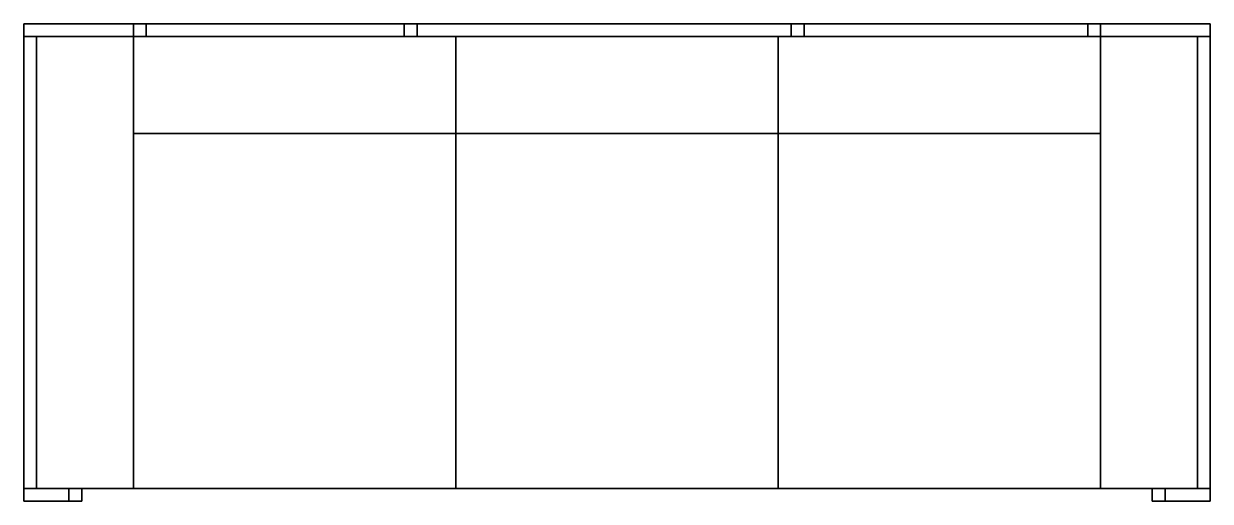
# Model space of a CAD drawing. Extents: x -9 to 175, y -2 to 72.
import ezdxf

# ---------------------------------------------------------------- set-up
doc = ezdxf.new("R2010")
doc.units = 0
doc.header["$LTSCALE"] = 50
doc.header["$MEASUREMENT"] = 0
doc.layers.get('0').update_dxf_attribs({"linetype": 'CONTINUOUS'})

msp = doc.modelspace()

# ---------------------------------------------------------------- linework, layer by layer
at = {"color": 0, "linetype": 'ByBlock'}
for p, q in [((173, 0, 57), (173, 5, 57)), ((175, 0, 57), (173, 0, 57))]:
    msp.add_line(p, q, dxfattribs=at)

# ---------------------------------------------------------------- meshes
mesh = msp.add_polymesh((6, 3), dxfattribs=at)
for k, corner in enumerate([(175, 70, 59), (175, 70, 57), (175, 70, 57), (-9, 70, 59), (-9, 70, 57), (-9, 70, 57), (-9, 72, 59), (-9, 72, 57), (-9, 70, 57), (175, 72, 59), (175, 72, 57), (175, 70, 57), (175, 72, 59), (175, 72, 59), (175, 70, 59), (-9, 72, 59), (-9, 72, 59), (-9, 70, 59)]):
    mesh.set_mesh_vertex(divmod(k, 3), corner)
mesh = msp.add_polymesh((6, 3), dxfattribs=at)
for k, corner in enumerate([(10, 70, 57), (10, 70), (10, 70), (8, 70, 57), (8, 70), (8, 70), (8, 72, 57), (8, 72), (8, 70), (10, 72, 57), (10, 72), (10, 70), (10, 72, 57), (10, 72, 57), (10, 70, 57), (8, 72, 57), (8, 72, 57), (8, 70, 57)]):
    mesh.set_mesh_vertex(divmod(k, 3), corner)
mesh = msp.add_polymesh((6, 3), dxfattribs=at)
for k, corner in enumerate([(52, 70, 57), (52, 70), (52, 70), (50, 70, 57), (50, 70), (50, 70), (50, 72, 57), (50, 72), (50, 70), (52, 72, 57), (52, 72), (52, 70), (52, 72, 57), (52, 72, 57), (52, 70, 57), (50, 72, 57), (50, 72, 57), (50, 70, 57)]):
    mesh.set_mesh_vertex(divmod(k, 3), corner)
mesh = msp.add_polymesh((6, 3), dxfattribs=at)
for k, corner in enumerate([(112, 70, 57), (112, 70), (112, 70), (110, 70, 57), (110, 70), (110, 70), (110, 72, 57), (110, 72), (110, 70), (112, 72, 57), (112, 72), (112, 70), (112, 72, 57), (112, 72, 57), (112, 70, 57), (110, 72, 57), (110, 72, 57), (110, 70, 57)]):
    mesh.set_mesh_vertex(divmod(k, 3), corner)
mesh = msp.add_polymesh((6, 3), dxfattribs=at)
for k, corner in enumerate([(158, 70, 57), (158, 70), (158, 70), (156, 70, 57), (156, 70), (156, 70), (156, 72, 57), (156, 72), (156, 70), (158, 72, 57), (158, 72), (158, 70), (158, 72, 57), (158, 72, 57), (158, 70, 57), (156, 72, 57), (156, 72, 57), (156, 70, 57)]):
    mesh.set_mesh_vertex(divmod(k, 3), corner)
mesh = msp.add_polymesh((6, 3), dxfattribs=at)
for k, corner in enumerate([(-7, 0, 59), (-7, 0, 57), (-7, 0, 57), (-9, 0, 59), (-9, 0, 57), (-9, 0, 57), (-9, 70, 59), (-9, 70, 57), (-9, 0, 57), (-7, 70, 59), (-7, 70, 57), (-7, 0, 57), (-7, 70, 59), (-7, 70, 59), (-7, 0, 59), (-9, 70, 59), (-9, 70, 59), (-9, 0, 59)]):
    mesh.set_mesh_vertex(divmod(k, 3), corner)
mesh = msp.add_polymesh((6, 3), dxfattribs=at)
for k, corner in enumerate([(8, 0, 69), (8, 0, 12), (8, 0, 12), (-7, 0, 69), (-7, 0, 12), (-7, 0, 12), (-7, 70, 69), (-7, 70, 12), (-7, 0, 12), (8, 70, 69), (8, 70, 12), (8, 0, 12), (8, 70, 69), (8, 70, 69), (8, 0, 69), (-7, 70, 69), (-7, 70, 69), (-7, 0, 69)]):
    mesh.set_mesh_vertex(divmod(k, 3), corner)
mesh = msp.add_polymesh((6, 3), dxfattribs=at)
for k, corner in enumerate([(173, 0, 12), (173, 0, 10), (173, 0, 10), (-7, 0, 12), (-7, 0, 10), (-7, 0, 10), (-7, 70, 12), (-7, 70, 10), (-7, 0, 10), (173, 70, 12), (173, 70, 10), (173, 0, 10), (173, 70, 12), (173, 70, 12), (173, 0, 12), (-7, 70, 12), (-7, 70, 12), (-7, 0, 12)]):
    mesh.set_mesh_vertex(divmod(k, 3), corner)
mesh = msp.add_polymesh((6, 3), dxfattribs=at)
for k, corner in enumerate([(58, 55, 69), (58, 55, 12), (58, 55, 12), (8, 55, 69), (8, 55, 12), (8, 55, 12), (8, 70, 69), (8, 70, 12), (8, 55, 12), (58, 70, 69), (58, 70, 12), (58, 55, 12), (58, 70, 69), (58, 70, 69), (58, 55, 69), (8, 70, 69), (8, 70, 69), (8, 55, 69)]):
    mesh.set_mesh_vertex(divmod(k, 3), corner)
mesh = msp.add_polymesh((6, 3), dxfattribs=at)
for k, corner in enumerate([(108, 55, 69), (108, 55, 12), (108, 55, 12), (58, 55, 69), (58, 55, 12), (58, 55, 12), (58, 70, 69), (58, 70, 12), (58, 55, 12), (108, 70, 69), (108, 70, 12), (108, 55, 12), (108, 70, 69), (108, 70, 69), (108, 55, 69), (58, 70, 69), (58, 70, 69), (58, 55, 69)]):
    mesh.set_mesh_vertex(divmod(k, 3), corner)
mesh = msp.add_polymesh((6, 3), dxfattribs=at)
for k, corner in enumerate([(158, 55, 69), (158, 55, 12), (158, 55, 12), (108, 55, 69), (108, 55, 12), (108, 55, 12), (108, 70, 69), (108, 70, 12), (108, 55, 12), (158, 70, 69), (158, 70, 12), (158, 55, 12), (158, 70, 69), (158, 70, 69), (158, 55, 69), (108, 70, 69), (108, 70, 69), (108, 55, 69)]):
    mesh.set_mesh_vertex(divmod(k, 3), corner)
mesh = msp.add_polymesh((6, 3), dxfattribs=at)
for k, corner in enumerate([(173, 0, 69), (173, 0, 12), (173, 0, 12), (158, 0, 69), (158, 0, 12), (158, 0, 12), (158, 70, 69), (158, 70, 12), (158, 0, 12), (173, 70, 69), (173, 70, 12), (173, 0, 12), (173, 70, 69), (173, 70, 69), (173, 0, 69), (158, 70, 69), (158, 70, 69), (158, 0, 69)]):
    mesh.set_mesh_vertex(divmod(k, 3), corner)
mesh = msp.add_polymesh((6, 3), dxfattribs=at)
for k, corner in enumerate([(175, 0, 59), (175, 0, 57), (175, 0, 57), (173, 0, 59), (173, 0, 57), (173, 0, 57), (173, 70, 59), (173, 70, 57), (173, 0, 57), (175, 70, 59), (175, 70, 57), (175, 0, 57), (175, 70, 59), (175, 70, 59), (175, 0, 59), (173, 70, 59), (173, 70, 59), (173, 0, 59)]):
    mesh.set_mesh_vertex(divmod(k, 3), corner)
mesh = msp.add_polymesh((6, 3), dxfattribs=at)
for k, corner in enumerate([(58, 0, 47), (58, 0, 32), (58, 0, 32), (8, 0, 47), (8, 0, 32), (8, 0, 32), (8, 55, 47), (8, 55, 32), (8, 0, 32), (58, 55, 47), (58, 55, 32), (58, 0, 32), (58, 55, 47), (58, 55, 47), (58, 0, 47), (8, 55, 47), (8, 55, 47), (8, 0, 47)]):
    mesh.set_mesh_vertex(divmod(k, 3), corner)
mesh = msp.add_polymesh((6, 3), dxfattribs=at)
for k, corner in enumerate([(158, 0, 32), (158, 0, 12), (158, 0, 12), (8, 0, 32), (8, 0, 12), (8, 0, 12), (8, 55, 32), (8, 55, 12), (8, 0, 12), (158, 55, 32), (158, 55, 12), (158, 0, 12), (158, 55, 32), (158, 55, 32), (158, 0, 32), (8, 55, 32), (8, 55, 32), (8, 0, 32)]):
    mesh.set_mesh_vertex(divmod(k, 3), corner)
mesh = msp.add_polymesh((6, 3), dxfattribs=at)
for k, corner in enumerate([(108, 0, 47), (108, 0, 32), (108, 0, 32), (58, 0, 47), (58, 0, 32), (58, 0, 32), (58, 55, 47), (58, 55, 32), (58, 0, 32), (108, 55, 47), (108, 55, 32), (108, 0, 32), (108, 55, 47), (108, 55, 47), (108, 0, 47), (58, 55, 47), (58, 55, 47), (58, 0, 47)]):
    mesh.set_mesh_vertex(divmod(k, 3), corner)
mesh = msp.add_polymesh((6, 3), dxfattribs=at)
for k, corner in enumerate([(158, 0, 47), (158, 0, 32), (158, 0, 32), (108, 0, 47), (108, 0, 32), (108, 0, 32), (108, 55, 47), (108, 55, 32), (108, 0, 32), (158, 55, 47), (158, 55, 32), (158, 0, 32), (158, 55, 47), (158, 55, 47), (158, 0, 47), (108, 55, 47), (108, 55, 47), (108, 0, 47)]):
    mesh.set_mesh_vertex(divmod(k, 3), corner)
mesh = msp.add_polymesh((6, 3), dxfattribs=at)
for k, corner in enumerate([(-9, 0, 59), (-9, 0, 57), (-9, 0, 57), (0, 0, 59), (0, 0, 57), (0, 0, 57), (0, -2, 59), (0, -2, 57), (0, 0, 57), (-9, -2, 59), (-9, -2, 57), (-9, 0, 57), (-9, -2, 59), (-9, -2, 59), (-9, 0, 59), (0, -2, 59), (0, -2, 59), (0, 0, 59)]):
    mesh.set_mesh_vertex(divmod(k, 3), corner)
mesh = msp.add_polymesh((6, 3), dxfattribs=at)
for k, corner in enumerate([(0, -2, 57), (0, -2), (0, -2), (-2, -2, 57), (-2, -2), (-2, -2), (-2, 0, 57), (-2, 0), (-2, -2), (0, 0, 57), (0, 0), (0, -2), (0, 0, 57), (0, 0, 57), (0, -2, 57), (-2, 0, 57), (-2, 0, 57), (-2, -2, 57)]):
    mesh.set_mesh_vertex(divmod(k, 3), corner)
mesh = msp.add_polymesh((6, 3), dxfattribs=at)
for k, corner in enumerate([(175, -2, 59), (175, -2, 57), (175, -2, 57), (166, -2, 59), (166, -2, 57), (166, -2, 57), (166, 0, 59), (166, 0, 57), (166, -2, 57), (175, 0, 59), (175, 0, 57), (175, -2, 57), (175, 0, 59), (175, 0, 59), (175, -2, 59), (166, 0, 59), (166, 0, 59), (166, -2, 59)]):
    mesh.set_mesh_vertex(divmod(k, 3), corner)
mesh = msp.add_polymesh((6, 3), dxfattribs=at)
for k, corner in enumerate([(168, -2, 57), (168, -2), (168, -2), (166, -2, 57), (166, -2), (166, -2), (166, 0, 57), (166, 0), (166, -2), (168, 0, 57), (168, 0), (168, -2), (168, 0, 57), (168, 0, 57), (168, -2, 57), (166, 0, 57), (166, 0, 57), (166, -2, 57)]):
    mesh.set_mesh_vertex(divmod(k, 3), corner)

doc.saveas('drawing.dxf')
